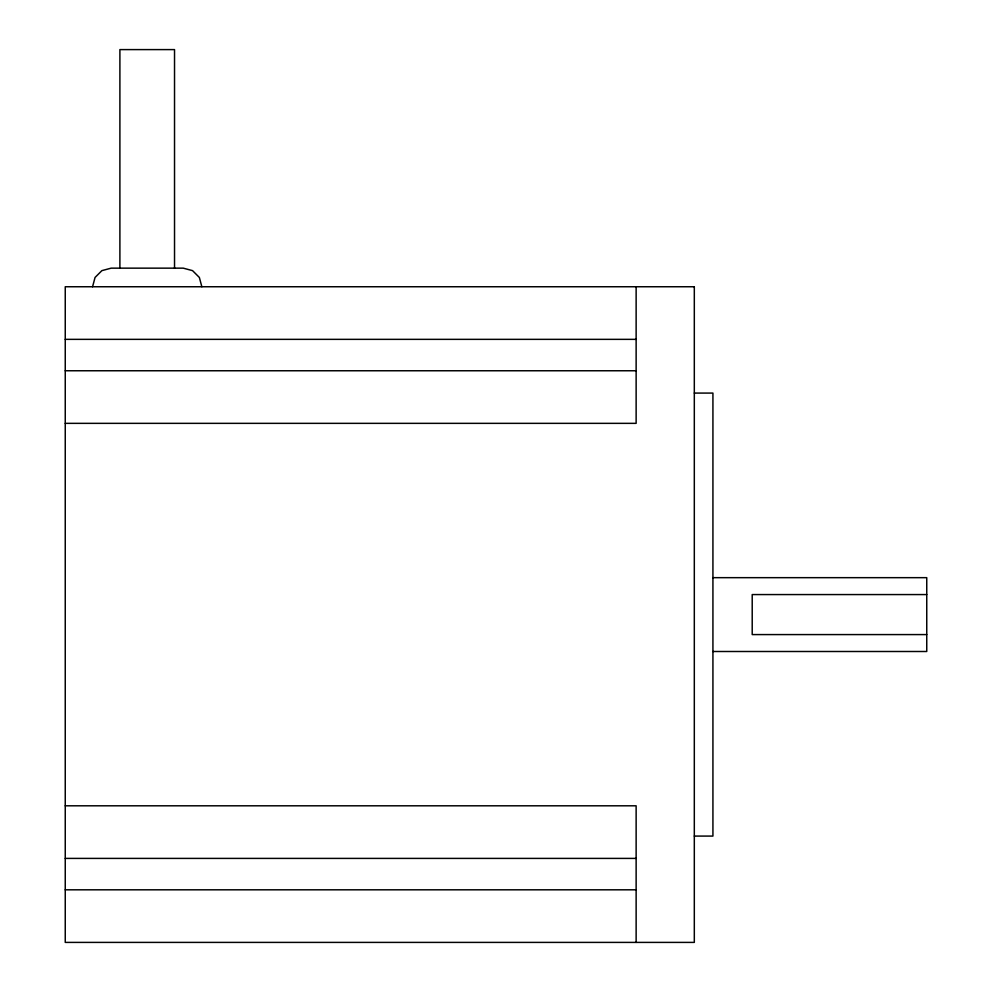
<?xml version="1.0" encoding="UTF-8"?>
<svg xmlns="http://www.w3.org/2000/svg" width="992" height="992" viewBox="0 0 992 992"><rect width="100%" height="100%" fill="white"/><g stroke="black" fill="none" stroke-linecap="round" stroke-linejoin="round"><path stroke-width="1.49" d="M92.566 286.75L95.058 277.45L101.878 270.642L111.178 268.15L183.235 268.15L192.547 270.642L199.355 277.45L201.847 286.75M65.249 339.351L636.132 339.351M65.249 370.76L636.132 370.76M694.313 393.08L712.926 393.08L712.926 836.082L694.313 836.082M65.249 423.348L636.132 423.348L636.132 286.75M712.926 577.666L926.751 577.666L926.751 651.496L712.926 651.496M926.751 594.568L752.209 594.568L752.209 634.582L926.751 634.582M65.249 805.802L636.132 805.802L636.132 942.4M65.249 858.402L636.132 858.402M65.249 889.812L636.132 889.812M174.53 268.15L174.53 49.6L119.896 49.6L119.896 268.15M694.313 286.75L65.249 286.75L65.249 942.4L694.313 942.4L694.313 286.75"/></g></svg>
